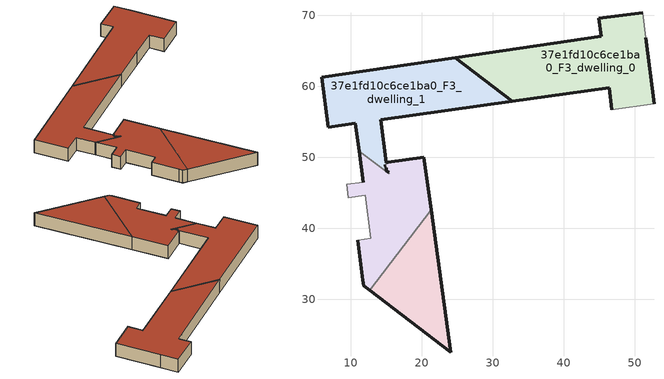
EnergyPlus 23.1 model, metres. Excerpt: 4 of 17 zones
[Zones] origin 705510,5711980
37e1fd10c6ce1ba0_F3_dwelling_0
 floor to 37e1fd10c6ce1ba0_F2_dwelling_0 (EU_floor_Construction): 52.68,57.52 51.52,66.82 51.06,70.32 44.87,69.58 45.23,67.01 24.67,64.01 32.73,57.87 40.32,58.94 46.35,59.76 46.74,56.69 z9
 wall outside (EU_wall_Construction): 51.52,66.82 52.68,57.52 / 46.74,56.69 46.35,59.76 40.32,58.94 32.73,57.87 24.67,64.01 45.23,67.01 44.87,69.58 51.06,70.32 z9:12
 wall adiabatic (EU_wall_Construction): 52.68,57.52 46.74,56.69 / 51.06,70.32 51.52,66.82 z9:12
 roof outside (EU_roof_Construction): 51.06,70.32 51.52,66.82 52.68,57.52 46.74,56.69 46.35,59.76 40.32,58.94 32.73,57.87 24.67,64.01 45.23,67.01 44.87,69.58 z12
37e1fd10c6ce1ba0_F3_dwelling_1
 floor to 37e1fd10c6ce1ba0_F2_dwelling_1 (EU_floor_Construction): 32.73,57.87 24.67,64.01 5.88,61.27 6.81,54.26 10.66,54.76 11.19,50.88 15.38,47.68 15.35,47.88 15.02,48.14 14.96,48.56 14.7,48.76 14.93,48.79 14.89,49.09 15.19,49.13 15.17,49.28 15.02,49.26 14.24,55.25 z9
 wall outside (EU_wall_Construction): 14.96,48.56 15.02,48.14 15.35,47.88 / 11.19,50.88 10.66,54.76 6.81,54.26 5.88,61.27 24.67,64.01 32.73,57.87 14.24,55.25 15.02,49.26 15.17,49.28 15.19,49.13 / 14.93,48.79 14.7,48.76 z9:12
 wall to 37e1fd10c6ce1ba0_F3_dwelling_3 (EU_wall_Construction): 15.19,49.13 14.89,49.09 14.93,48.79 / 14.7,48.76 14.96,48.56 / 15.35,47.88 15.38,47.68 11.19,50.88 z9:12
 roof outside (EU_roof_Construction): 32.73,57.87 14.24,55.25 15.02,49.26 15.17,49.28 15.19,49.13 14.89,49.09 14.93,48.79 14.7,48.76 14.96,48.56 15.02,48.14 15.35,47.88 15.38,47.68 11.19,50.88 10.66,54.76 6.81,54.26 5.88,61.27 24.67,64.01 z12
37e1fd10c6ce1ba0_F3_dwelling_2
 floor to 37e1fd10c6ce1ba0_F2_dwelling_2 (EU_floor_Construction): 24.04,22.59 21.3,42.63 12.64,31.28 z9
 wall outside (EU_wall_Construction): 21.3,42.63 24.04,22.59 12.64,31.28 z9:12
 wall to 37e1fd10c6ce1ba0_F3_dwelling_3 (EU_wall_Construction): 12.64,31.28 21.3,42.63 z9:12
 roof outside (EU_roof_Construction): 21.3,42.63 24.04,22.59 12.64,31.28 z12
37e1fd10c6ce1ba0_F3_dwelling_3
 floor to 37e1fd10c6ce1ba0_F2_dwelling_3 (EU_floor_Construction): 12.64,31.28 21.3,42.63 20.29,50.01 15.17,49.28 15.19,49.13 14.89,49.09 14.93,48.79 14.7,48.76 14.96,48.56 15.02,48.14 15.35,47.88 15.38,47.68 11.19,50.88 11.78,46.52 9.41,46.2 9.65,44.32 12.01,44.63 12.8,38.59 10.99,38.35 11.71,32.67 11.81,31.92 z9
 wall outside (EU_wall_Construction): 11.78,46.52 11.19,50.88 / 15.35,47.88 15.02,48.14 14.96,48.56 / 12.64,31.28 11.81,31.92 11.71,32.67 10.99,38.35 / 15.19,49.13 15.17,49.28 20.29,50.01 21.3,42.63 / 14.7,48.76 14.93,48.79 z9:12
 wall adiabatic (EU_wall_Construction): 10.99,38.35 12.8,38.59 12.02,44.63 9.65,44.32 9.41,46.2 11.78,46.52 z9:12
 roof outside (EU_roof_Construction): 20.29,50.01 21.3,42.63 12.64,31.28 11.81,31.92 11.71,32.67 10.99,38.35 12.8,38.59 12.02,44.63 9.65,44.32 9.41,46.2 11.78,46.52 11.19,50.88 15.38,47.68 15.35,47.88 15.02,48.14 14.96,48.56 14.7,48.76 14.93,48.79 14.89,49.09 15.19,49.13 15.17,49.28 z12
[Building]
EU S2 Campaign: North Axis=0; Terrain=City; Solar Distribution=FullExterior
[Site:Location]
London: Latitude=51.5; Longitude=-0.5; Time Zone=0; Elevation=25
[SizingPeriod:WeatherFileDays]
AnnualSizingPeriod: Begin Month=1; Begin Day of Month=1; End Month=12; End Day of Month=31; Day of Week for Start Day=Monday; Use Weather File Daylight Saving Period=No; Use Weather File Rain and Snow Indicators=No
[MATERIAL]
EU_InternalMass_Material: Roughness=MediumRough; Thickness=0.1; Conductivity=1; Density=1800; Specific Heat=900; Thermal Absorptance=0.9; Solar Absorptance=0.7; Visible Absorptance=0.7
[MATERIAL:NOMASS] Roughness=MediumRough; Thermal Absorptance=0.9; Solar Absorptance=0.7; Visible Absorptance=0.7
Name | Thermal Resistance
EU_wall_NoMass | 1.04674
EU_roof_NoMass | 4.32442
EU_floor_NoMass | 2.04616
[CONSTRUCTION]
EU_wall_Construction: EU_wall_NoMass
EU_roof_Construction: EU_roof_NoMass
EU_floor_Construction: EU_floor_NoMass
EU_InternalMass_Construction: EU_InternalMass_Material
[ZONE] Type=1; Multiplier=1; Ceiling Height=autocalculate; Floor Area=autocalculate; Part of Total Floor Area=Yes
Name | Volume
37e1fd10c6ce1ba0_F3_dwelling_0 | 614.046
37e1fd10c6ce1ba0_F3_dwelling_1 | 547.19
37e1fd10c6ce1ba0_F3_dwelling_2 | 307.039
37e1fd10c6ce1ba0_F3_dwelling_3 | 373.92
[INTERNALMASS] Construction=EU_InternalMass_Construction
Name | Zone or ZoneList | Surface Area
37e1fd10c6ce1ba0_F3_dwelling_0_EU_InternalMass | 37e1fd10c6ce1ba0_F3_dwelling_0 | 204.682
37e1fd10c6ce1ba0_F3_dwelling_1_EU_InternalMass | 37e1fd10c6ce1ba0_F3_dwelling_1 | 204.696
37e1fd10c6ce1ba0_F3_dwelling_2_EU_InternalMass | 37e1fd10c6ce1ba0_F3_dwelling_2 | 204.682
37e1fd10c6ce1ba0_F3_dwelling_3_EU_InternalMass | 37e1fd10c6ce1ba0_F3_dwelling_3 | 204.677
[OTHEREQUIPMENT] Fuel Type=Electricity; Design Level Calculation Method=Watts/Area; Power per Zone Floor Area=1; Fraction Latent=0; Fraction Radiant=0; Fraction Lost=0; Carbon Dioxide Generation Rate=0; EndUse Subcategory=EU_Step8_InternalGains
Name | Zone or ZoneList or Space or SpaceList | Schedule
EU_Step8_InternalGain_37e1fd10c6ce1ba0_F3_dwelling_0_f000 | 37e1fd10c6ce1ba0_F3_dwelling_0 | EU_Step8_GainSchedule_37e1fd10c6ce1ba0_F3_dwelling_0_f000
EU_Step8_InternalGain_37e1fd10c6ce1ba0_F3_dwelling_1_f000 | 37e1fd10c6ce1ba0_F3_dwelling_1 | EU_Step8_GainSchedule_37e1fd10c6ce1ba0_F3_dwelling_1_f000
EU_Step8_InternalGain_37e1fd10c6ce1ba0_F3_dwelling_2_f000 | 37e1fd10c6ce1ba0_F3_dwelling_2 | EU_Step8_GainSchedule_37e1fd10c6ce1ba0_F3_dwelling_2_f000
EU_Step8_InternalGain_37e1fd10c6ce1ba0_F3_dwelling_3_f000 | 37e1fd10c6ce1ba0_F3_dwelling_3 | EU_Step8_GainSchedule_37e1fd10c6ce1ba0_F3_dwelling_3_f000
[ZONEVENTILATION:DESIGNFLOWRATE] Schedule=EU_AlwaysOn; Design Flow Rate Calculation Method=AirChanges/Hour; Air Changes per Hour=0.488719; Ventilation Type=Natural; Fan Pressure Rise=0; Fan Total Efficiency=1; Constant Term Coefficient=1; Temperature Term Coefficient=0; Velocity Term Coefficient=0; Velocity Squared Term Coefficient=0; Minimum Indoor Temperature=-100; Maximum Indoor Temperature=100; Delta Temperature=-100; Minimum Outdoor Temperature=-100; Maximum Outdoor Temperature=100; Maximum Wind Speed=40
Name | Zone or ZoneList or Space or SpaceList
EU_ConstantAir_37e1fd10c6ce1ba0_F3_dwelling_0 | 37e1fd10c6ce1ba0_F3_dwelling_0
EU_ConstantAir_37e1fd10c6ce1ba0_F3_dwelling_1 | 37e1fd10c6ce1ba0_F3_dwelling_1
EU_ConstantAir_37e1fd10c6ce1ba0_F3_dwelling_2 | 37e1fd10c6ce1ba0_F3_dwelling_2
EU_ConstantAir_37e1fd10c6ce1ba0_F3_dwelling_3 | 37e1fd10c6ce1ba0_F3_dwelling_3
[HVACTEMPLATE:ZONE:IDEALLOADSAIRSYSTEM] System Availability Schedule=EU_AlwaysOn; Maximum Heating Supply Air Temperature=50; Minimum Cooling Supply Air Temperature=13; Maximum Heating Supply Air Humidity Ratio=0.0156; Minimum Cooling Supply Air Humidity Ratio=0.0077; Heating Limit=NoLimit; Cooling Limit=NoLimit; Heating Availability Schedule=EU_AlwaysOn; Cooling Availability Schedule=EU_CoolingOff; Dehumidification Control Type=ConstantSensibleHeatRatio; Cooling Sensible Heat Ratio=0.7; Dehumidification Setpoint=60; Humidification Control Type=None; Humidification Setpoint=30; Outdoor Air Method=None; Outdoor Air Flow Rate per Person=0.00944; Outdoor Air Flow Rate per Zone Floor Area=0; Outdoor Air Flow Rate per Zone=0; Demand Controlled Ventilation Type=None; Outdoor Air Economizer Type=NoEconomizer; Heat Recovery Type=None; Sensible Heat Recovery Effectiveness=0.7; Latent Heat Recovery Effectiveness=0.65
Name | Template Thermostat
37e1fd10c6ce1ba0_F3_dwelling_0 | EU_HeatOnly_37e1fd10c6ce1ba0_F3_dwelling_0
37e1fd10c6ce1ba0_F3_dwelling_1 | EU_HeatOnly_37e1fd10c6ce1ba0_F3_dwelling_1
37e1fd10c6ce1ba0_F3_dwelling_2 | EU_HeatOnly_37e1fd10c6ce1ba0_F3_dwelling_2
37e1fd10c6ce1ba0_F3_dwelling_3 | EU_HeatOnly_37e1fd10c6ce1ba0_F3_dwelling_3
[SIZING:ZONE] Zone Cooling Design Supply Air Temperature Input Method=SupplyAirTemperature; Zone Cooling Design Supply Air Temperature=13; Zone Heating Design Supply Air Temperature Input Method=SupplyAirTemperature; Zone Heating Design Supply Air Temperature=50; Zone Cooling Design Supply Air Humidity Ratio=0.008; Zone Heating Design Supply Air Humidity Ratio=0.008; Cooling Design Air Flow Method=DesignDay; Cooling Design Air Flow Rate=0; Cooling Minimum Air Flow per Zone Floor Area=0.000762; Cooling Minimum Air Flow=0; Cooling Minimum Air Flow Fraction=0.2; Heating Design Air Flow Method=DesignDay; Heating Design Air Flow Rate=0; Heating Maximum Air Flow per Zone Floor Area=0.002032; Heating Maximum Air Flow=0.141576; Heating Maximum Air Flow Fraction=0.3; Account for Dedicated Outdoor Air System=No; Dedicated Outdoor Air System Control Strategy=NeutralSupplyAir; Dedicated Outdoor Air Low Setpoint Temperature for Design=autosize; Dedicated Outdoor Air High Setpoint Temperature for Design=autosize; Zone Load Sizing Method=Sensible Load Only No Latent Load; Zone Latent Cooling Design Supply Air Humidity Ratio Input Method=HumidityRatioDifference; Zone Cooling Design Supply Air Humidity Ratio Difference=0.005; Zone Latent Heating Design Supply Air Humidity Ratio Input Method=HumidityRatioDifference; Zone Humidification Design Supply Air Humidity Ratio Difference=0.005
37e1fd10c6ce1ba0_F3_dwelling_0; 37e1fd10c6ce1ba0_F3_dwelling_1; 37e1fd10c6ce1ba0_F3_dwelling_2; 37e1fd10c6ce1ba0_F3_dwelling_3
[SCHEDULE:CONSTANT]
Name | Hourly Value
EU_AlwaysOn | 1
EU_CoolingOff | 0
[SCHEDULE:FILE] Column Number=1; Rows to Skip at Top=0; Number of Hours of Data=8760; Column Separator=Comma; Interpolate to Timestep=No; Minutes per Item=60; Adjust Schedule for Daylight Savings=Yes
Name | File
EU_Step8_GainSchedule_37e1fd10c6ce1ba0_F3_dwelling_0_f000 | ../../schedules/37e1fd10c6ce1ba0/37e1fd10c6ce1ba0_F3_dwelling_0_f000_gain.csv
EU_Step8_GainSchedule_37e1fd10c6ce1ba0_F3_dwelling_1_f000 | ../../schedules/37e1fd10c6ce1ba0/37e1fd10c6ce1ba0_F3_dwelling_1_f000_gain.csv
EU_Step8_GainSchedule_37e1fd10c6ce1ba0_F3_dwelling_2_f000 | ../../schedules/37e1fd10c6ce1ba0/37e1fd10c6ce1ba0_F3_dwelling_2_f000_gain.csv
EU_Step8_GainSchedule_37e1fd10c6ce1ba0_F3_dwelling_3_f000 | ../../schedules/37e1fd10c6ce1ba0/37e1fd10c6ce1ba0_F3_dwelling_3_f000_gain.csv
